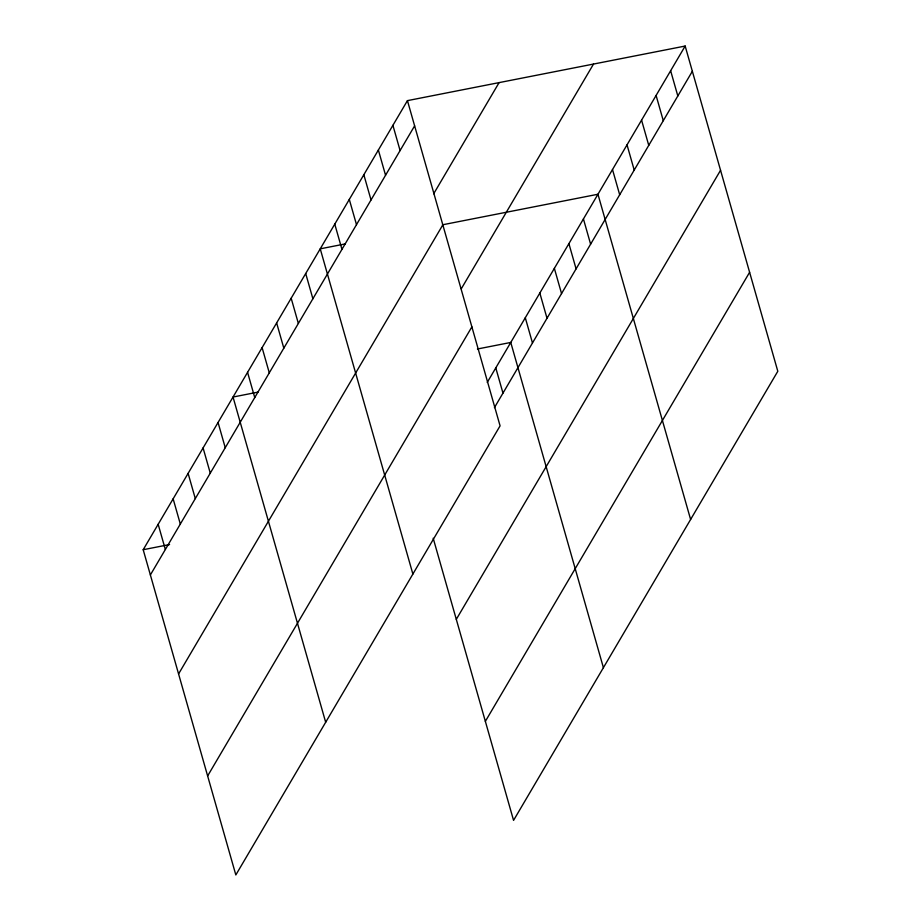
<?xml version="1.0" encoding="UTF-8"?>
<svg xmlns="http://www.w3.org/2000/svg" width="921" height="921" viewBox="0 0 921 921"><rect width="100%" height="100%" fill="white"/><g stroke="black" fill="none" stroke-linecap="round" stroke-linejoin="round"><path stroke-width="1.38" d="M407.439 100.631L500.08 425.859L235.834 874.95L143.192 549.722L407.439 100.631L685.166 46.05L777.808 371.278L513.561 820.369L433.192 538.232M150.376 574.946L414.623 125.855M433.687 193.767L499.09 82.625M178.57 673.942L442.828 224.862M461.26 288.826L593.515 64.067M207.628 775.954L471.886 326.863M487.232 382.434L685.166 46.05M494.416 407.658L692.35 71.274M456.298 619.361L720.556 170.27M485.355 721.362L749.613 272.282M345.237 243.915L320.243 248.831L412.884 574.059M442.437 224.816L597.959 194.25L690.612 519.479M258.03 392.116L233.036 397.032L325.677 722.26M477.435 349.001L510.764 342.451L603.405 667.679M143.192 549.722L169.568 544.541M670.638 70.744L677.821 95.968M656.097 95.45L663.281 120.674M641.569 120.144L648.752 145.368M627.028 144.85L634.212 170.074M612.5 169.545L619.683 194.768M583.43 218.945L590.614 244.169M568.902 243.651L576.086 268.874M554.361 268.345L561.545 293.569M539.833 293.051L547.016 318.275M525.292 317.745L532.476 342.969M495.786 367.893L502.97 393.117M392.91 125.337L400.094 150.56M378.37 150.031L385.554 175.255M363.841 174.737L371.025 199.961M349.301 199.431L356.496 224.655M334.772 224.137L341.956 249.361M305.703 273.537L312.887 298.761M291.174 298.231L298.358 323.455M276.634 322.937L283.818 348.161M262.105 347.631L269.289 372.855M247.565 372.337L254.749 397.561M218.058 422.486L225.242 447.71M203.081 447.928L210.276 473.152M188.114 473.382L195.298 498.595M173.136 498.825L180.32 524.049M158.159 524.268L165.343 549.492"/></g></svg>
